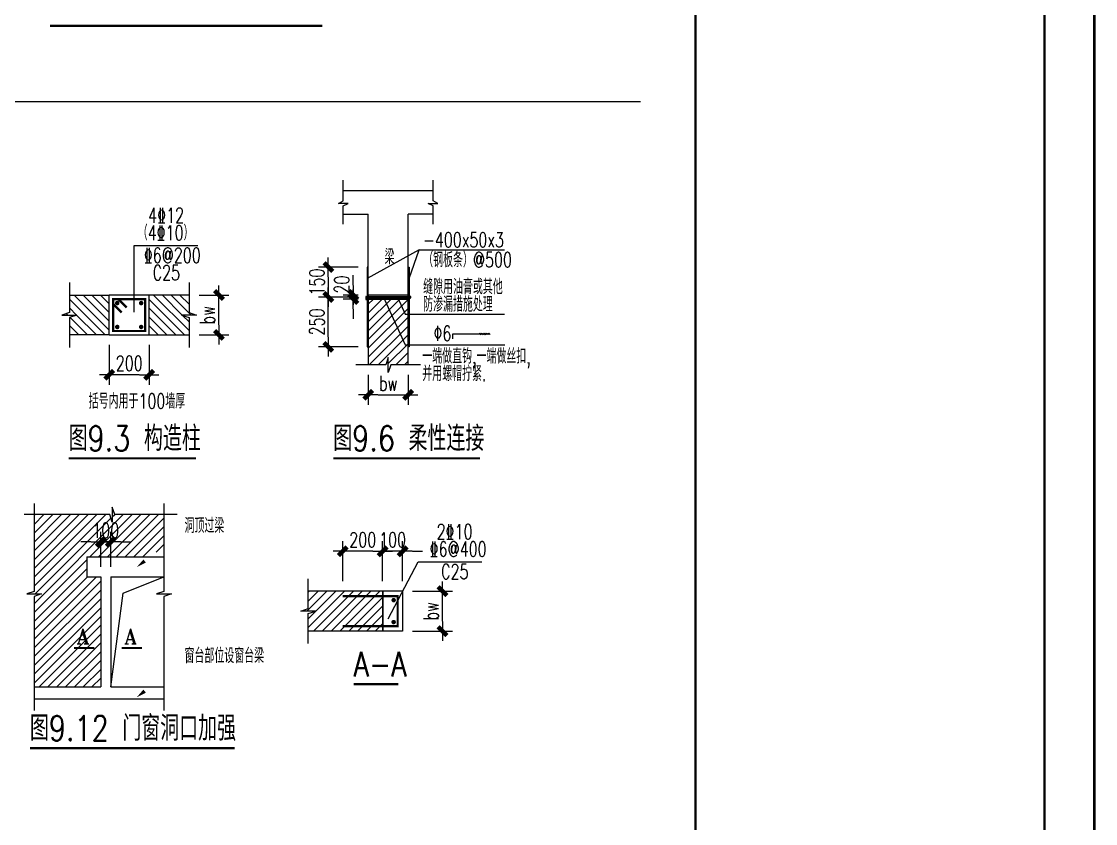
# Model space of a CAD drawing. Extents: x 497777 to 784122, y -229332 to 980813.
# Drawn here: x 560383 to 581927, y 648222 to 664309 of the extents above; entities that cross this region are included whole.
import ezdxf
from ezdxf.enums import TextEntityAlignment as Align

# ---------------------------------------------------------------- set-up
doc = ezdxf.new("R2010")
doc.units = 0
doc.header["$LTSCALE"] = 1000
doc.header["$MEASUREMENT"] = 0
for name, color, linetype in [('0-cxFrame', 155, 'Continuous'), ('S-DIM', 81, 'Continuous'), ('S-DONUT', 11, 'Continuous'), ('S-GJ', 6, 'Continuous'), ('S-HATCH1-W', 252, 'Continuous'), ('S-SGJ', 21, 'Continuous'), ('S-SHAPE', 51, 'Continuous'), ('S-SHAPE1', 165, 'Continuous'), ('S-TEXT', 211, 'Continuous'), ('S-TK', 165, 'Continuous')]:
    doc.layers.add(name, color=color, linetype=linetype)
doc.styles.add('cx_tuqian1', font='')
doc.styles.add('SS1', font='tj-romans1.shx', dxfattribs={"width": 0.7, "bigfont": 'tj-hztxt1.shx'})
doc.styles.add('TKZ1', font='tjromant.shx', dxfattribs={"width": 0.7, "bigfont": 'tjhts.shx'})
doc.styles.add('黑体', font='simhei.ttf', dxfattribs={"height": 12})
doc.styles.get('cx_tuqian1').set_extended_font_data('SimSun')
doc.dimstyles.new('S-25-100A', dxfattribs={"dimscale": 100, "dimtxt": 3, "dimasz": 2, "dimexe": 2, "dimexo": 2, "dimgap": 0.8, "dimtad": 1, "dimdec": 0, "dimlfac": 0.25, "dimzin": 0, "dimdsep": 46, "dimtxsty": 'SS1', "dimblk1": 'TT', "dimblk2": 'TT', "dimsah": 1, "dimcen": 1, "dimclrd": 256, "dimclre": 256, "dimclrt": 256, "dimadec": 0, "dimazin": 0, "dimtfac": 1, "dimtdec": 0, "dimtix": 1, "dimtmove": 2, "dimatfit": 0, "dimldrblk": 'TT', "dimfxl": 2, "dimtolj": 1, "dimtzin": 0, "dimarcsym": 0})

# ---------------------------------------------------------------- blocks, each defined once
blk = doc.blocks.new('TT')
blk.add_line((-0.97, 0), (0.97, 0))
at = {"const_width": 0.45}
blk.add_lwpolyline([(-0.44, -0.44), (0.44, 0.44)], dxfattribs=at)
blk = doc.blocks.new('*D78')
at = {"layer": 'Defpoints', "color": 0, "transparency": 16777216}
for p in [(562173, 653870), (561973, 653170), (562173, 653170)]:
    blk.add_point(p, dxfattribs=at)
at = {"layer": 'S-DIM', "lineweight": -2, "transparency": 16777216}
for p, q in [((561973, 653370), (561973, 654070)), ((562173, 653370), (562173, 654070)), ((561773, 653870), (561573, 653870)), ((561973, 653870), (562173, 653870)), ((562373, 653870), (562573, 653870))]:
    blk.add_line(p, q, dxfattribs=at)
at = {"layer": 'S-DIM', "lineweight": -2, "transparency": 16777216, "xscale": 200, "yscale": 200, "zscale": 200}
blk.add_blockref('TT', (561973, 653870), dxfattribs=at)
at = {"layer": 'S-DIM', "lineweight": -2, "transparency": 16777216, "xscale": 200, "yscale": 200, "zscale": 200, "rotation": 180}
blk.add_blockref('TT', (562173, 653870), dxfattribs=at)
at = {"layer": 'S-DIM', "transparency": 16777216, "insert": (562073, 654100), "char_height": 300, "attachment_point": 5, "style": 'SS1'}
blk.add_mtext('\\A1;100', dxfattribs=at)
blk = doc.blocks.new('*D87')
at = {"layer": 'Defpoints', "color": 0, "transparency": 16777216}
for p in [(562144, 658022), (562944, 658022), (562144, 657222)]:
    blk.add_point(p, dxfattribs=at)
at = {"layer": 'S-DIM', "lineweight": -2, "transparency": 16777216}
for p, q in [((562144, 657822), (562144, 657022)), ((562944, 657822), (562944, 657022)), ((562744, 657222), (562344, 657222))]:
    blk.add_line(p, q, dxfattribs=at)
at = {"layer": 'S-DIM', "lineweight": -2, "transparency": 16777216, "xscale": 200, "yscale": 200, "zscale": 200, "rotation": 180}
blk.add_blockref('TT', (562144, 657222), dxfattribs=at)
at = {"layer": 'S-DIM', "lineweight": -2, "transparency": 16777216, "xscale": 200, "yscale": 200, "zscale": 200}
blk.add_blockref('TT', (562944, 657222), dxfattribs=at)
at = {"layer": 'S-DIM', "transparency": 16777216, "insert": (562544, 657452), "char_height": 300, "attachment_point": 5, "style": 'SS1'}
blk.add_mtext('\\A1;200', dxfattribs=at)
blk = doc.blocks.new('*D88')
at = {"layer": 'Defpoints', "color": 0, "transparency": 16777216}
for p in [(563744, 658822), (564344, 658822), (563744, 658022)]:
    blk.add_point(p, dxfattribs=at)
at = {"layer": 'S-DIM', "lineweight": -2, "transparency": 16777216}
for p, q in [((563944, 658822), (564544, 658822)), ((564344, 658222), (564344, 658622)), ((563944, 658022), (564544, 658022))]:
    blk.add_line(p, q, dxfattribs=at)
at = {"layer": 'S-DIM', "lineweight": -2, "transparency": 16777216, "xscale": 200, "yscale": 200, "zscale": 200}
for p, rotation in [((564344, 658822), 90), ((564344, 658022), 270)]:
    blk.add_blockref('TT', p, dxfattribs=dict(at, rotation=rotation))
at = {"layer": 'S-DIM', "transparency": 16777216, "insert": (564114, 658422), "char_height": 300, "attachment_point": 5, "rotation": 90, "style": 'SS1'}
blk.add_mtext('\\A1;bw', dxfattribs=at)
blk = doc.blocks.new('*D100')
at = {"layer": 'Defpoints', "color": 0, "transparency": 16777216}
for p in [(567628, 653682), (567628, 652882), (568028, 652882)]:
    blk.add_point(p, dxfattribs=at)
at = {"layer": 'S-DIM', "lineweight": -2, "transparency": 16777216}
for p, q in [((567628, 653082), (567628, 653882)), ((568028, 653082), (568028, 653882)), ((567428, 653682), (567228, 653682)), ((568028, 653682), (567628, 653682)), ((568228, 653682), (568428, 653682))]:
    blk.add_line(p, q, dxfattribs=at)
at = {"layer": 'S-DIM', "lineweight": -2, "transparency": 16777216, "xscale": 200, "yscale": 200, "zscale": 200}
blk.add_blockref('TT', (567628, 653682), dxfattribs=at)
at = {"layer": 'S-DIM', "lineweight": -2, "transparency": 16777216, "xscale": 200, "yscale": 200, "zscale": 200, "rotation": 180}
blk.add_blockref('TT', (568028, 653682), dxfattribs=at)
at = {"layer": 'S-DIM', "transparency": 16777216, "insert": (567828, 653912), "char_height": 300, "attachment_point": 5, "style": 'SS1'}
blk.add_mtext('\\A1;100', dxfattribs=at)
blk = doc.blocks.new('*D101')
at = {"layer": 'Defpoints', "color": 0, "transparency": 16777216}
for p in [(566828, 653682), (566828, 652882), (567628, 652882)]:
    blk.add_point(p, dxfattribs=at)
at = {"layer": 'S-DIM', "lineweight": -2, "transparency": 16777216}
for p, q in [((566828, 653082), (566828, 653882)), ((567628, 653082), (567628, 653882)), ((567428, 653682), (567028, 653682))]:
    blk.add_line(p, q, dxfattribs=at)
at = {"layer": 'S-DIM', "lineweight": -2, "transparency": 16777216, "xscale": 200, "yscale": 200, "zscale": 200, "rotation": 180}
blk.add_blockref('TT', (566828, 653682), dxfattribs=at)
at = {"layer": 'S-DIM', "lineweight": -2, "transparency": 16777216, "xscale": 200, "yscale": 200, "zscale": 200}
blk.add_blockref('TT', (567628, 653682), dxfattribs=at)
at = {"layer": 'S-DIM', "transparency": 16777216, "insert": (567228, 653912), "char_height": 300, "attachment_point": 5, "style": 'SS1'}
blk.add_mtext('\\A1;200', dxfattribs=at)
blk = doc.blocks.new('*D102')
at = {"layer": 'Defpoints', "color": 0, "transparency": 16777216}
for p in [(568028, 652882), (568828, 652882), (568028, 652082)]:
    blk.add_point(p, dxfattribs=at)
at = {"layer": 'S-DIM', "lineweight": -2, "transparency": 16777216}
for p, q in [((568228, 652882), (569028, 652882)), ((568828, 652282), (568828, 652682)), ((568228, 652082), (569028, 652082))]:
    blk.add_line(p, q, dxfattribs=at)
at = {"layer": 'S-DIM', "lineweight": -2, "transparency": 16777216, "xscale": 200, "yscale": 200, "zscale": 200}
for p, rotation in [((568828, 652882), 90), ((568828, 652082), 270)]:
    blk.add_blockref('TT', p, dxfattribs=dict(at, rotation=rotation))
at = {"layer": 'S-DIM', "transparency": 16777216, "insert": (568598, 652482), "char_height": 300, "attachment_point": 5, "rotation": 90, "style": 'SS1'}
blk.add_mtext('\\A1;bw', dxfattribs=at)
blk = doc.blocks.new('*D114')
at = {"layer": 'Defpoints', "color": 0, "transparency": 16777216}
for p in [(566538, 658782), (567338, 658782), (567338, 657782)]:
    blk.add_point(p, dxfattribs=at)
at = {"layer": 'S-DIM', "lineweight": -2, "transparency": 16777216}
for p, q in [((567138, 658782), (566338, 658782)), ((566538, 657982), (566538, 658582)), ((567138, 657782), (566338, 657782))]:
    blk.add_line(p, q, dxfattribs=at)
at = {"layer": 'S-DIM', "lineweight": -2, "transparency": 16777216, "xscale": 200, "yscale": 200, "zscale": 200}
for p, rotation in [((566538, 658782), 90), ((566538, 657782), 270)]:
    blk.add_blockref('TT', p, dxfattribs=dict(at, rotation=rotation))
at = {"layer": 'S-DIM', "transparency": 16777216, "insert": (566308, 658282), "char_height": 300, "attachment_point": 5, "rotation": 90, "style": 'SS1'}
blk.add_mtext('\\A1;250', dxfattribs=at)
blk = doc.blocks.new('*D115')
at = {"layer": 'Defpoints', "color": 0, "transparency": 16777216}
for p in [(567338, 657422), (568138, 657422), (568138, 656822)]:
    blk.add_point(p, dxfattribs=at)
at = {"layer": 'S-DIM', "lineweight": -2, "transparency": 16777216}
for p, q in [((567338, 657222), (567338, 656622)), ((568138, 657222), (568138, 656622)), ((567538, 656822), (567938, 656822))]:
    blk.add_line(p, q, dxfattribs=at)
at = {"layer": 'S-DIM', "lineweight": -2, "transparency": 16777216, "xscale": 200, "yscale": 200, "zscale": 200, "rotation": 180}
blk.add_blockref('TT', (567338, 656822), dxfattribs=at)
at = {"layer": 'S-DIM', "lineweight": -2, "transparency": 16777216, "xscale": 200, "yscale": 200, "zscale": 200}
blk.add_blockref('TT', (568138, 656822), dxfattribs=at)
at = {"layer": 'S-DIM', "transparency": 16777216, "insert": (567738, 657052), "char_height": 300, "attachment_point": 5, "style": 'SS1'}
blk.add_mtext('\\A1;bw', dxfattribs=at)
blk = doc.blocks.new('*D116')
at = {"layer": 'Defpoints', "color": 0, "transparency": 16777216}
for p in [(567338, 659382), (566538, 658782), (567338, 658782)]:
    blk.add_point(p, dxfattribs=at)
at = {"layer": 'S-DIM', "lineweight": -2, "transparency": 16777216}
for p, q in [((567138, 659382), (566338, 659382)), ((566538, 659182), (566538, 658982)), ((567138, 658782), (566338, 658782))]:
    blk.add_line(p, q, dxfattribs=at)
at = {"layer": 'S-DIM', "lineweight": -2, "transparency": 16777216, "xscale": 200, "yscale": 200, "zscale": 200}
for p, rotation in [((566538, 659382), 90), ((566538, 658782), 270)]:
    blk.add_blockref('TT', p, dxfattribs=dict(at, rotation=rotation))
at = {"layer": 'S-DIM', "transparency": 16777216, "insert": (566308, 659082), "char_height": 300, "attachment_point": 5, "rotation": 90, "style": 'SS1'}
blk.add_mtext('\\A1;150', dxfattribs=at)
blk = doc.blocks.new('*D117')
at = {"layer": 'Defpoints', "color": 0, "transparency": 16777216}
for p in [(567338, 658822), (567038, 658742), (567338, 658742)]:
    blk.add_point(p, dxfattribs=at)
at = {"layer": 'S-DIM', "lineweight": -2, "transparency": 16777216}
for p, q in [((567038, 659022), (567038, 659222)), ((567138, 658822), (566838, 658822)), ((567038, 658822), (567038, 658742)), ((567138, 658742), (566838, 658742)), ((567038, 658542), (567038, 658342))]:
    blk.add_line(p, q, dxfattribs=at)
at = {"layer": 'S-DIM', "lineweight": -2, "transparency": 16777216, "xscale": 200, "yscale": 200, "zscale": 200}
for p, rotation in [((567038, 658822), 270), ((567038, 658742), 90)]:
    blk.add_blockref('TT', p, dxfattribs=dict(at, rotation=rotation))
at = {"layer": 'S-DIM', "transparency": 16777216, "insert": (566808, 659032), "char_height": 300, "attachment_point": 5, "rotation": 90, "style": 'SS1'}
blk.add_mtext('\\A1;20', dxfattribs=at)
blk = doc.blocks.new('zjcx_T1(Dragon)')
at = {"layer": '0-cxFrame', "const_width": 50}
blk.add_lwpolyline([(-7000, 0), (0, 0), (0, 57400), (-7000, 57400)], close=True, dxfattribs=at)
blk = doc.blocks.new('TK22.A1 L(Dragon)')
at = {"layer": '0-cxFrame', "color": 7, "const_width": 0.5}
blk.add_lwpolyline([(0, 0), (-841, 0), (-841, 594), (0, 594)], close=True, dxfattribs=at)
at = {"layer": '0-cxFrame', "const_width": 0.5}
for points in [[(-80, 10), (-821, 10), (-821, 584), (-80, 584)], [(-10, 10), (-80, 10), (-80, 584), (-10, 584)]]:
    blk.add_lwpolyline(points, close=True, dxfattribs=at)
at = {"layer": '0-cxFrame', "xscale": 0.01, "yscale": 0.01, "zscale": 0.01}
blk.add_blockref('zjcx_T1(Dragon)', (-10, 10), dxfattribs=at)
at = {"style": '黑体', "flags": 4}
blk.add_attdef('图幅', text='', height=3.3, dxfattribs=at).set_placement((-40, 3), align=Align.RIGHT)
at = {"layer": 'Defpoints', "color": 6, "flags": 4}
for tag, height, style, p in [('tufu', 3.3, '黑体', (-12, 12)), ('dwfname', 4, 'cx_tuqian1', (-80, 3))]:
    blk.add_attdef(tag, text='', height=height, dxfattribs=dict(at, style=style)).set_placement(p, align=Align.RIGHT)

msp = doc.modelspace()

# ---------------------------------------------------------------- hatches: boundary and pattern name
at = {"layer": 'S-HATCH1-W'}
h = msp.add_hatch(dxfattribs=at)
h.set_pattern_fill('ANSI31', color=256, scale=1000, angle=90, style=0)
h.set_pattern_definition([(135, (789893.38, -154408.6), (-88.388348, -88.388348), [])])
h.paths.add_polyline_path([(561194.1, 658421.5), (561494.1, 658421.5), (561344.1, 658371.5), (561344.1, 658021.5), (562144.1, 658021.5), (562144.1, 658821.5), (561344.1, 658821.5), (561344.1, 658471.5)])
h.paths.add_polyline_path([(563594.1, 658421.5), (563894.1, 658421.5), (563744.1, 658471.5), (563744.1, 658821.5), (562944.1, 658821.5), (562944.1, 658021.5), (563744.1, 658021.5), (563744.1, 658371.5)])
h = msp.add_hatch(dxfattribs=at)
h.set_pattern_fill('AR-SAND', color=256, scale=10, style=0)
h.set_pattern_definition([(37.5, (-269860.075, 431672.199), (-0.62993358, 19.2682377), [0, -15.2, 0, -17, 0, -16.25]), (7.5, (-269860.075, 431672.2), (17.69776705, 28.22146065), [0, -8.2, 0, -13.7, 0, -5.25]), (327.5, (-269872.375, 431672.199), (31.14141862, 0.05659054), [0, -5, 0, -18, 0, -23.5]), (317.5, (-269872.375, 431672.2), (30.06126605, 8.77675565), [0, -2.5, 0, -11.8, 0, -13.5])])
h.paths.add_polyline_path([(568138.5, 658821.5), (567338.5, 658821.5), (567338.5, 658793.5), (568138.5, 658793.5)])
h.paths.add_polyline_path([(568138.5, 658769.5), (567338.5, 658769.5), (567338.5, 658741.5), (568138.5, 658741.5)])
h = msp.add_hatch(dxfattribs=at)
h.set_pattern_fill('ANSI31', color=256, scale=1000, style=0)
h.set_pattern_definition([(45, (-269860.08, 431672.2), (-88.388348, 88.388348), [])])
h.paths.add_polyline_path([(567338.5, 657421.5), (567688.5, 657421.5), (567738.5, 657571.5), (567738.5, 657271.5), (567788.5, 657421.5), (568138.5, 657421.5), (568138.5, 658741.5), (567338.5, 658741.5)])
h = msp.add_hatch(dxfattribs=at)
h.set_pattern_fill('ANSI31', color=256, scale=1000, style=0)
h.set_pattern_definition([(45, (-268254.91, 431672.2), (-88.388348, 88.388348), [])])
h.paths.add_polyline_path([(560787.6, 652828.5), (560637.6, 652778.5), (560637.6, 650960.6), (561972.8, 650960.6), (561972.8, 653169.9), (561692.8, 653169.9), (561692.8, 653569.9), (562963.1, 653569.9), (563240.1, 653782.5), (563240.1, 654417.5), (562255, 654417.5), (562205, 654567.5), (562205, 654267.5), (562155, 654417.5), (560637.6, 654417.5), (560637.6, 652878.5), (560487.6, 652828.5)])
h.paths.add_polyline_path([(561791.8, 653874.9), (562353.7, 653874.9), (562353.7, 654267.2), (561791.8, 654267.2)], flags=24)
h.paths.add_polyline_path([(561426.2, 651750.3), (561833.4, 651750.3), (561833.4, 652200.3), (561426.2, 652200.3)], flags=24)
h = msp.add_hatch(dxfattribs=at)
h.set_pattern_fill('ANSI31', color=256, scale=1000, style=0)
h.set_pattern_definition([(45, (-290107.71, 431600.17), (-88.388348, 88.388348), [])])
h.paths.add_polyline_path([(566134.8, 652882.2), (566134.8, 652532.2), (565984.8, 652482.2), (566284.8, 652482.2), (566134.8, 652432.2), (566134.8, 652082.2), (567628.5, 652082.2), (567628.5, 652882.2)])

# ---------------------------------------------------------------- linework, layer by layer
at = {"layer": 'S-DONUT'}
for p, q in [((567338.5, 659381.5), (567314.5, 659381.5)), ((567314.5, 659381.5), (567314.5, 657781.5)), ((567338.5, 657781.5), (567338.5, 659381.5)), ((568138.5, 659381.5), (568138.5, 657781.5)), ((568138.5, 659381.5), (568162.5, 659381.5)), ((568162.5, 659381.5), (568162.5, 657781.5)), ((568162.5, 658803.5), (568182.5, 658803.5)), ((568182.5, 658759.5), (568182.5, 658803.5)), ((567290.5, 658788.5), (567290.5, 658729.5)), ((567290.5, 658729.5), (567314.5, 658729.5)), ((567295.5, 658793.5), (568192.5, 658793.5)), ((567314.5, 658769.5), (568192.5, 658769.5)), ((568162.5, 658759.5), (568182.5, 658759.5)), ((568192.5, 658769.5), (568192.5, 658793.5)), ((567314.5, 657781.5), (567338.5, 657781.5)), ((568162.5, 657781.5), (568138.5, 657781.5))]:
    msp.add_line(p, q, dxfattribs=at)
at = {"layer": 'S-DONUT', "const_width": 45}
for points in [[(562281.6, 658661.5, 1), (562326.6, 658661.5, 1)], [(562806.6, 658661.5, -1), (562761.6, 658661.5, -1)], [(562281.6, 658181.5, -1), (562326.6, 658181.5, -1)], [(562806.6, 658181.5, 1), (562761.6, 658181.5, 1)], [(567848.5, 652724.7, 1), (567848.5, 652679.7, 1)], [(567848.5, 652239.7, -1), (567848.5, 652284.7, -1)]]:
    msp.add_lwpolyline(points, format="xyb", close=True, dxfattribs=at)
at = {"layer": 'S-DONUT'}
msp.add_arc((567295.5, 658788.5), 5, 90, 180, dxfattribs=at)
at = {"layer": 'S-GJ', "const_width": 45}
for points in [[(562224.1, 658101.5), (562864.1, 658101.5), (562864.1, 658741.5), (562224.1, 658741.5), (562224.1, 658101.5)], [(562393.8, 658471.8), (562224.1, 658641.5)], [(562493.8, 658571.8), (562324.1, 658741.5)], [(566828.5, 652782.2), (567928.5, 652782.2), (567928.5, 652182.2), (566828.5, 652182.2)]]:
    msp.add_lwpolyline(points, dxfattribs=at)
at = {"layer": 'S-SGJ'}
for p, q in [((562642.4, 659814.3), (563917.5, 659814.3)), ((562642.4, 658476.6), (562642.4, 659814.3)), ((568358.6, 659732.2), (567314.5, 659155.6)), ((568162.5, 659155.6), (568358.6, 659732.2)), ((568358.6, 659732.2), (570073, 659732.2)), ((567638.6, 658793.5), (568079.2, 657820.9)), ((567928.9, 658769.5), (568077.8, 658440.8)), ((568077.8, 658440.8), (570073, 658440.8)), ((569037.5, 657945.1), (569037.5, 658044.5)), ((569037.5, 658044.5), (569780.2, 658044.5)), ((569566.6, 658055.9), (569595.8, 658031.6)), ((569589.5, 658055.9), (569618.6, 658031.6)), ((569611.5, 658055.9), (569640.6, 658031.6)), ((569638.8, 658055.9), (569667.9, 658031.6)), ((569666.9, 658055.9), (569696, 658031.6)), ((569688, 658055.9), (569717.1, 658031.6)), ((569710, 658055.9), (569739.1, 658031.6)), ((569735.5, 658055.9), (569764.6, 658031.6)), ((569758.3, 658055.9), (569787.5, 658031.6)), ((568079.2, 657820.9), (570077.6, 657820.9)), ((567735.2, 652327.3), (568342.4, 653469.6)), ((568342.4, 653469.6), (569613.9, 653469.6))]:
    msp.add_line(p, q, dxfattribs=at)
for points in [[(562854, 653486.2, 80, 0, 0), (562696.5, 653365.3, 0, 0, 0), (563509.9, 653989.5, 0, 0, 0), (564557.2, 653989.5, 0, 0, 0)], [(562854, 650876.9, 80, 0, 0), (562696.5, 650756, 0, 0, 0), (563509.9, 651380.2, 0, 0, 0), (565329.8, 651380.2, 0, 0, 0)]]:
    msp.add_lwpolyline(points, format="xyseb", dxfattribs=at)
at = {"layer": 'S-SHAPE'}
for p, q in [((566838.5, 660921.5), (568638.5, 660921.5)), ((566838.5, 660441.5), (567338.5, 660441.5)), ((567338.5, 658821.5), (567338.5, 660441.5)), ((568138.5, 658821.5), (568138.5, 660441.5)), ((568638.5, 660441.5), (568138.5, 660441.5)), ((562944.1, 658821.5), (562144.1, 658821.5)), ((562144.1, 658021.5), (562144.1, 658821.5)), ((562944.1, 658021.5), (562944.1, 658821.5)), ((568138.5, 658821.5), (567338.5, 658821.5)), ((562144.1, 658021.5), (562944.1, 658021.5)), ((561692.8, 653569.9), (561692.8, 653169.9)), ((561692.8, 653569.9), (563239.4, 653569.9)), ((561692.8, 653169.9), (561972.8, 653169.9)), ((561972.8, 653169.9), (561972.8, 650960.6)), ((562172.8, 653169.9), (562172.8, 650960.6)), ((562172.8, 653169.9), (563239.4, 653169.9)), ((567628.5, 652882.2), (567628.5, 652082.2)), ((567628.5, 652082.2), (567628.5, 652882.2)), ((568028.5, 652882.2), (567628.5, 652882.2)), ((568028.5, 652882.2), (568028.5, 652082.2)), ((568028.5, 652082.2), (567628.5, 652082.2)), ((560637.6, 650960.6), (561972.8, 650960.6)), ((562172.8, 650960.6), (563239.4, 650960.6)), ((560637.6, 650720.6), (563239.4, 650720.6))]:
    msp.add_line(p, q, dxfattribs=at)
at = {"layer": 'S-SHAPE1'}
for p, q in [((561344.1, 658821.5), (562144.1, 658821.5)), ((563744.1, 658821.5), (562944.1, 658821.5)), ((567338.5, 658821.5), (567338.5, 657421.5)), ((568138.5, 657421.5), (568138.5, 658821.5)), ((567338.5, 658741.5), (568138.5, 658741.5)), ((562144.1, 658021.5), (561344.1, 658021.5)), ((562944.1, 658021.5), (563744.1, 658021.5)), ((567628.5, 652882.2), (566134.8, 652882.2)), ((567628.5, 652082.2), (566134.8, 652082.2))]:
    msp.add_line(p, q, dxfattribs=at)
for points in [[(566838.5, 660246), (566838.5, 660612.2), (566936.1, 660660.7), (566740.8, 660660.7), (566838.5, 660709.2), (566838.5, 661124)], [(568638.5, 660246), (568638.5, 660612.2), (568540.8, 660660.7), (568736.1, 660660.7), (568638.5, 660709.2), (568638.5, 661124)], [(561344.1, 659071.5), (561344.1, 658471.5), (561194.1, 658421.5), (561494.1, 658421.5), (561344.1, 658371.5), (561344.1, 657771.5)], [(563744.1, 659071.5), (563744.1, 658471.5), (563894.1, 658421.5), (563594.1, 658421.5), (563744.1, 658371.5), (563744.1, 657771.5)], [(568388.5, 657421.5), (567788.5, 657421.5), (567738.5, 657271.5), (567738.5, 657571.5), (567688.5, 657421.5), (567088.5, 657421.5)], [(563505.7, 654417.5), (562255, 654417.5), (562205, 654567.5), (562205, 654267.5), (562155, 654417.5), (560437.6, 654417.5)], [(560637.6, 654640.5), (560637.6, 652878.5), (560487.6, 652828.5), (560787.6, 652828.5), (560637.6, 652778.5), (560637.6, 650491.9)], [(563240.1, 654640.5), (563240.1, 652878.5), (563090.1, 652828.5), (563390.1, 652828.5), (563240.1, 652778.5), (563240.1, 650491.9)], [(562172.8, 650960.6), (562424.2, 652839.9), (563239.4, 653169.9)], [(566134.8, 651832.2), (566134.8, 652432.2), (566284.8, 652482.2), (565984.8, 652482.2), (566134.8, 652532.2), (566134.8, 653132.2)]]:
    msp.add_lwpolyline(points, dxfattribs=at)
at = {"layer": 'S-TEXT', "const_width": 45}
for points in [[(560956.8, 664223.4), (566419.6, 664223.4)], [(561328.8, 655546.1), (563881.6, 655546.1)], [(566636.3, 655546.1), (569580.5, 655546.1)], [(567044, 651018.5), (567943.8, 651018.5)], [(560552.2, 649733), (564657.6, 649733)]]:
    msp.add_lwpolyline(points, dxfattribs=at)
at = {"layer": 'S-TEXT', "const_width": 40, "flags": 128}
for points in [[(561847.5, 651744.6), (561438, 651744.6)], [(562802.3, 651744.6), (562392.7, 651744.6)]]:
    msp.add_lwpolyline(points, dxfattribs=at)
at = {"layer": 'S-TK'}
msp.add_line((539751.7, 662707.5), (572801.7, 662707.5), dxfattribs=at)

# ---------------------------------------------------------------- block references
at = {"layer": '0-cxFrame', "xscale": 100, "yscale": 100, "zscale": 100}
msp.add_blockref('TK22.A1 L(Dragon)', (581901.7, 621395.1), dxfattribs=at)

# ---------------------------------------------------------------- texts
at = {"layer": 'S-SGJ', "style": 'SS1', "width": 0.7}
for s, p in [('4\x9912', (562924.1, 660270.4)), ('（4\x9910）', (562714.9, 659920.4)), ('-400x50x3', (568440.7, 659780)), ('\x996@200', (562836, 659470.4)), ('（钢板条）@500', (568440.7, 659380)), ('C25', (563014.5, 659120.4)), ('缝隙用油膏或其他', (568440.7, 658838.6)), ('防渗漏措施处理', (568440.7, 658488.6)), ('\x976', (568646.5, 657901.5)), ('一端做直钩,一端做丝扣,', (568422.9, 657447.7)), ('并用螺帽拧紧.', (568422.9, 657097.7)), ('括号内用于100墙厚', (561731.2, 656544.6)), ('洞顶过梁', (563653.4, 654047.9)), ('2\x9910', (568710.2, 653925.7)), (' \x996@400', (568425.8, 653575.7)), ('C25', (568800.6, 653125.7)), ('窗台部位设窗台梁', (563653.4, 651438.6))]:
    msp.add_text(s, height=300, dxfattribs=at).set_placement(p)
msp.add_text('梁', height=300, dxfattribs=at).set_placement((567766.3, 659605.5), align=Align.MIDDLE)
at = {"layer": 'S-TEXT', "style": 'SS1', "width": 0.8}
for s, p in [('图9.3 构造柱', (561328.8, 655696.1)), ('图9.6 柔性连接', (566636.3, 655696.1)), ('A-A', (567044, 651168.5)), ('图9.12 门窗洞口加强', (560552.2, 649883))]:
    msp.add_text(s, height=500, dxfattribs=at).set_placement(p)
at = {"layer": 'S-TEXT', "style": 'TKZ1'}
for p in [(561486.9, 651825.3), (562441.7, 651825.3)]:
    msp.add_text('A', height=300, dxfattribs=at).set_placement(p)

# ---------------------------------------------------------------- dimensions: what is measured, and where the dimension line sits
at = {"layer": 'S-DIM'}
for base, p1, p2, angle, text, picture, middle in [((566538.5, 658781.5), (567338.5, 659381.5), (567338.5, 658781.5), 270, '150', '*D116', (566308.5, 659081.5)), ((564344.1, 658821.5), (563744.1, 658021.5), (563744.1, 658821.5), 90, 'bw', '*D88', (564114.1, 658421.5)), ((566538.5, 658781.5), (567338.5, 657781.5), (567338.5, 658781.5), 90, '250', '*D114', (566308.5, 658281.5)), ((568828.5, 652882.2), (568028.5, 652082.2), (568028.5, 652882.2), 90, 'bw', '*D102', (568598.5, 652482.2))]:
    dim = msp.add_linear_dim(base=base, p1=p1, p2=p2, angle=angle, text=text, dimstyle='S-25-100A', dxfattribs=at)
    dim.commit()
    dim.dimension.update_dxf_attribs({"geometry": picture, "text_midpoint": middle})
dim = msp.add_linear_dim(base=(567038.5, 658741.5), p1=(567338.5, 658821.5), p2=(567338.5, 658741.5), angle=270, text='20', dimstyle='S-25-100A', dxfattribs=at)
dim.commit()
dim.dimension.update_dxf_attribs({"geometry": '*D117', "text_midpoint": (566808.5, 659032), "dimtype": 160})
for base, p1, p2, picture, middle in [((562144.1, 657221.5), (562944.1, 658021.5), (562144.1, 658021.5), '*D87', (562544.1, 657451.5)), ((566828.5, 653682.2), (567628.5, 652882.2), (566828.5, 652882.2), '*D101', (567228.5, 653912.2)), ((567628.5, 653682.2), (568028.5, 652882.2), (567628.5, 652882.2), '*D100', (567828.5, 653912.2))]:
    dim = msp.add_linear_dim(base=base, p1=p1, p2=p2, angle=180, dimstyle='S-25-100A', dxfattribs=at)
    dim.commit()
    dim.dimension.update_dxf_attribs({"geometry": picture, "text_midpoint": middle})
for base, p1, p2, text, picture, middle in [((568138.5, 656821.5), (567338.5, 657421.5), (568138.5, 657421.5), 'bw', '*D115', (567738.5, 657051.5)), ((562172.8, 653869.9), (561972.8, 653169.9), (562172.8, 653169.9), '100', '*D78', (562072.8, 654099.9))]:
    dim = msp.add_linear_dim(base=base, p1=p1, p2=p2, text=text, dimstyle='S-25-100A', dxfattribs=at)
    dim.commit()
    dim.dimension.update_dxf_attribs({"geometry": picture, "text_midpoint": middle})

doc.saveas('drawing.dxf')
